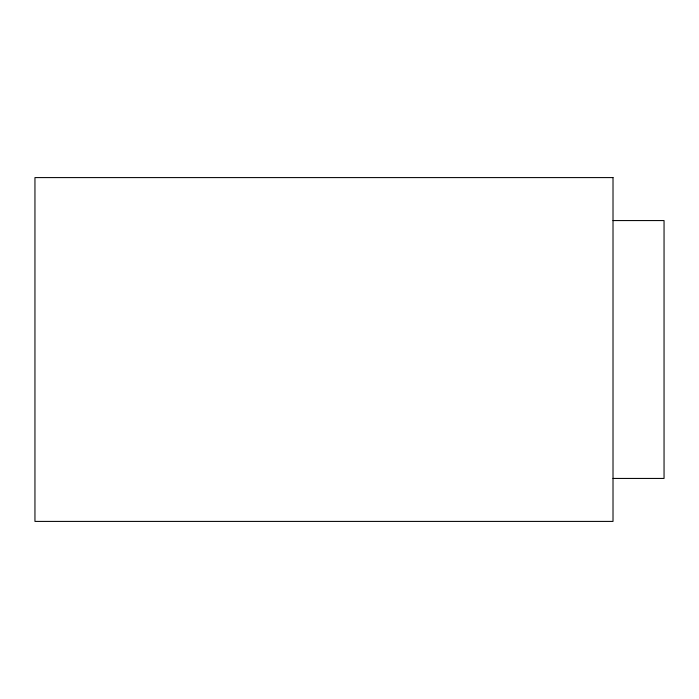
<?xml version="1.0" encoding="UTF-8"?>
<svg xmlns="http://www.w3.org/2000/svg" width="699" height="699" viewBox="0 0 699 699"><rect width="100%" height="100%" fill="white"/><g stroke="black" fill="none" stroke-linecap="round" stroke-linejoin="round"><path stroke-width="1.05" d="M613.014 220.569L664.05 220.569L664.05 478.439L613.014 478.439M613.014 177.59L34.95 177.59L34.95 521.41L613.014 521.41L613.014 177.59"/></g></svg>
